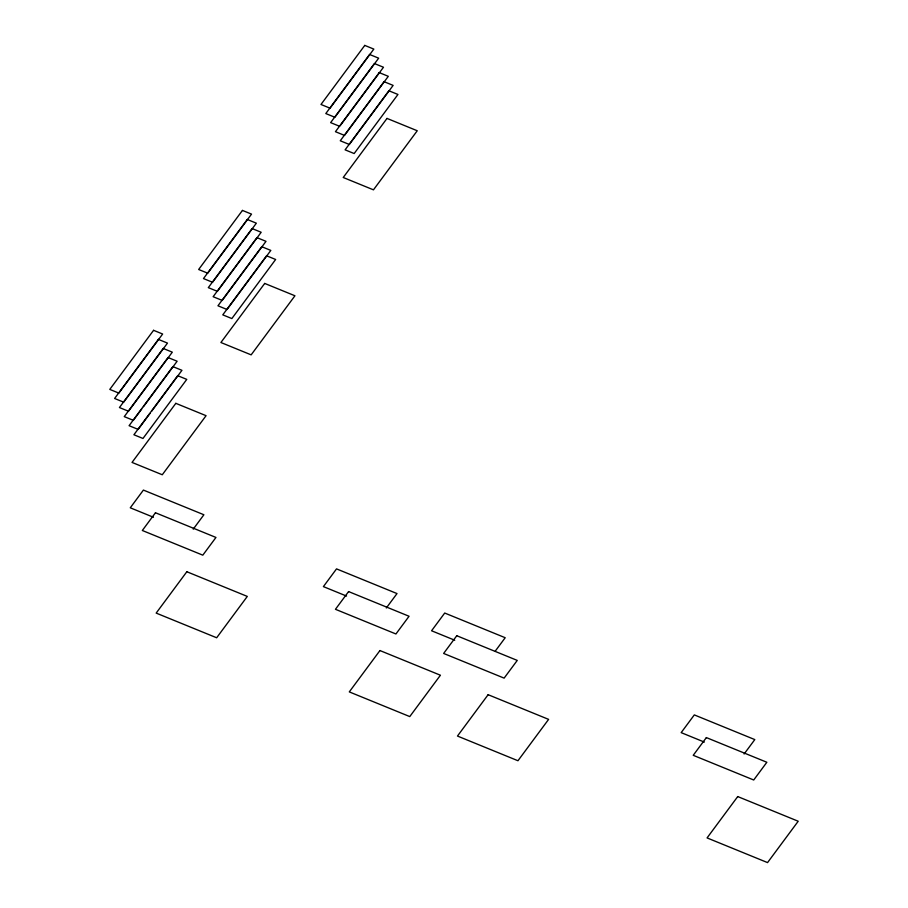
<?xml version="1.0" encoding="UTF-8"?>
<svg xmlns="http://www.w3.org/2000/svg" width="908" height="908" viewBox="0 0 908 908"><rect width="100%" height="100%" fill="white"/><g stroke="black" fill="none" stroke-linecap="round" stroke-linejoin="round"><path stroke-width="1.36" d="M340.534 125.191L383.482 67.249L374.414 63.549L330.625 122.625L339.694 126.325M141.75 408.963L133.328 420.325L124.26 416.624L168.048 357.536L177.128 361.236L143.441 406.693M149.945 413.492L138.152 429.393L129.084 425.693L172.872 366.616L181.952 370.316L151.636 411.211M193.222 529.16L203.891 514.757L143.407 490.082L130.275 507.799L153.441 517.254M386.331 607.974L397.012 593.571L336.527 568.885L323.396 586.613L346.55 596.068M495.337 651.013L505.2 637.722L444.716 613.036L431.572 630.765L454.738 640.219M744.117 753.992L754.798 739.589L694.314 714.902L681.17 732.631L704.336 742.086M153.577 330.319L109.789 389.396L118.857 393.107L162.646 334.019L153.577 330.319M242.447 210.418L198.659 269.494L207.739 273.195L251.527 214.118L242.447 210.418M364.766 45.4L320.978 104.477L330.047 108.177L373.835 49.1L364.766 45.4M158.401 339.399L114.612 398.476L123.681 402.176L167.481 343.099L158.401 339.399M247.282 219.486L203.483 278.574L212.563 282.274L256.351 223.186L247.282 219.486M369.59 54.469L325.802 113.557L334.87 117.257L378.659 58.18L369.59 54.469M163.224 348.468L119.436 407.544L128.505 411.245L172.304 352.168L163.224 348.468M252.106 228.566L208.307 287.643L217.387 291.343L261.175 232.266L252.106 228.566M256.93 237.635L213.13 296.712L222.21 300.412L265.999 241.335L256.93 237.635M379.238 72.617L335.449 131.694L344.518 135.405L388.306 76.317L379.238 72.617M261.754 246.704L217.954 305.792L227.034 309.492L270.822 250.415L261.754 246.704M384.061 81.686L340.273 140.774L349.342 144.474L393.13 85.397L384.061 81.686M177.696 375.685L133.907 434.762L142.976 438.462L186.776 379.385L177.696 375.685M266.577 255.784L222.778 314.86L231.858 318.56L275.646 259.484L266.577 255.784M388.885 90.766L345.097 149.843L354.165 153.543L397.954 94.466L388.885 90.766M175.823 403.334L132.035 462.422L162.282 474.759L206.071 415.682L175.823 403.334M264.705 283.432L220.905 342.509L251.153 354.858L294.941 295.77L264.705 283.432M387.012 118.415L343.224 177.491L373.46 189.84L417.249 130.752L387.012 118.415M155.472 512.759L142.329 530.488L202.813 555.163L215.956 537.445L155.472 512.759M186.832 571.734L156.176 613.093L216.66 637.768L247.305 596.42L186.832 571.734M348.593 591.573L335.449 609.291L395.933 633.977L409.065 616.26L348.593 591.573M379.941 650.548L349.296 691.896L409.769 716.582L440.425 675.223L379.941 650.548M456.769 635.725L443.637 653.442L504.122 678.128L517.254 660.411L456.769 635.725M488.129 694.699L457.473 736.048L517.957 760.734L548.614 719.374L488.129 694.699M706.367 737.591L693.235 755.308L753.719 779.995L766.851 762.266L706.367 737.591M737.727 796.566L707.071 837.914L767.555 862.6L798.211 821.241L737.727 796.566"/></g></svg>
